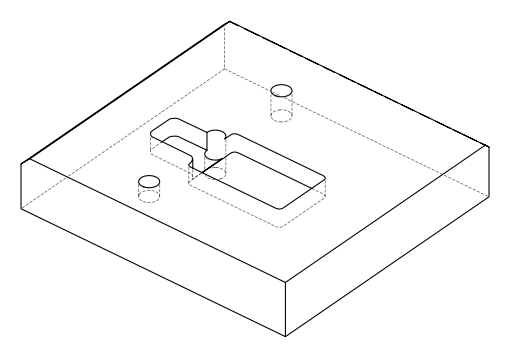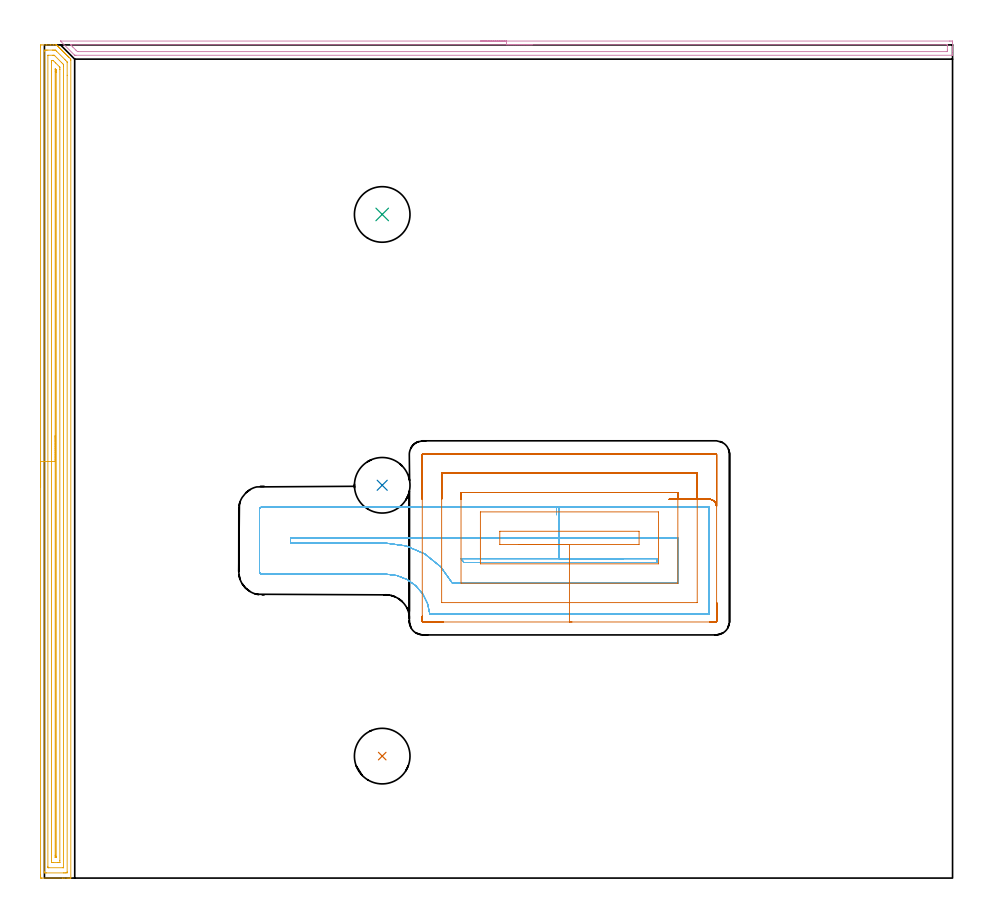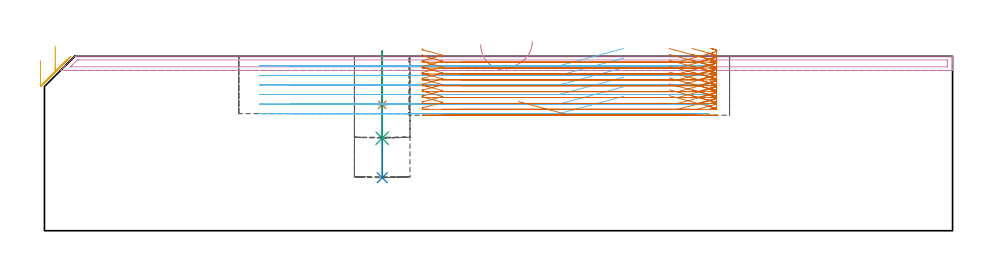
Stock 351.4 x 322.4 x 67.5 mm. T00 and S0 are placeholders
(PLAN: 7 operations, 3 tool changes, 44.2 min)
(1 INDEXABLE_INSERT_DRILL_BLIND_HOLE_FROM_SOLID | STEP1POCKET | NXT0302_014 | 0.08 min | 6726 mm3)
(2 INDEXABLE_INSERT_DRILL_BLIND_HOLE_FROM_SOLID_1 | STEP1POCKET_1 | NXT0302_014 | 0.2 min | 16954 mm3)
(3 INDEXABLE_INSERT_DRILL_BLIND_HOLE_FROM_SOLID_2 | STEP1POCKET_2 | NXT0302_014 | 0.14 min | 11404 mm3)
(4 AREA_MILL | FG_CHAMFER_SURFACE | UGT0205_001 | 5.68 min | 5281 mm3)
(5 AREA_MILL_1 | FG_CHAMFER_SURFACE_1 | UGT0205_001 | 13.02 min | 21957 mm3)
(6 MILL_OPEN_POCKET | POCKET_OPEN | UGT0201_008 | Follow Part, ap 4, ae 75% | 11.79 min | 214574 mm3)
(7 MILL_RECTANGULAR_POCKET | POCKET_RECTANGULAR_STRAIGHT | NXT0201_013 | Follow Part, ap 2.5, ae 75% | 13.3 min | 54401 mm3)
(TOOL NXT0302_014 | Index. Insert Drill 21.5mm [880-D2150L25-03] | D21.5 PA176 FL65 Z2)
(TOOL UGT0205_001 | Chamfer Mill 20 x 3 x 45 deg. | D20 FL50 Z2)
(TOOL UGT0201_008 | End Mill 16 mm | D16 FL32 Z4)
(TOOL NXT0201_013 | ENDMILL 10mm | D10 FL30 Z4)
(OP 1 INDEXABLE_INSERT_DRILL_BLIND_HOLE_FROM_SOLID)
G17 G21 G94 G90
T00 M6
G54
G17 G0 G90 X130.7 Y47.2 S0 M3
G43 Z77.5 H1
G94 G81 G98 Z48.7 F250. R69.5
G80
M5
M2
(OP 2 INDEXABLE_INSERT_DRILL_BLIND_HOLE_FROM_SOLID_1)
G17 G21 G94 G90
T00 M6
G54
G17 G0 G90 X130.7 Y152. S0 M3
G43 Z77.5 H1
G94 G81 G98 Z20.5 F250. R69.5
G80
M5
M2
(OP 3 INDEXABLE_INSERT_DRILL_BLIND_HOLE_FROM_SOLID_2)
G17 G21 G94 G90
T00 M6
G54
G17 G0 G90 X130.7 Y256.8 S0 M3
G43 Z77.5 H1
G94 G81 G98 Z35.8 F250. R69.5
G80
M5
M2
(OP 4 AREA_MILL)
G17 G21 G94 G90
T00 M6
G54
G17 G0 G90 X168.8 Y323.9 S1061 M3
G43 Z77.5 H0
Z72.
G94 G1 X168.838 Z71.128 F250.
X168.952 Z70.263
X169.141 Z69.412
X169.403 Z68.58
X169.737 Z67.774
X170.14 Z67.
X170.608 Z66.264
X171.14 Z65.572
X171.729 Z64.929
X172.372 Z64.34
X173.064 Z63.808
X173.8 Z63.34
X174.574 Z62.937
X175.38 Z62.603
X176.212 Z62.341
X177.063 Z62.152
X177.928 Z62.038
X178.8 Z62.
X350.246
X350.781 Y323.899 Z62.001
X351.311 Y323.894 Z62.003
X351.392 Y323.891 Z62.005
X351.4 Y323.368 Z62.528
Y321.594 Z64.301
Y321.048 Z64.849
Y320.706 Z65.19
Y320.161 Z65.735
Y319.819 Z66.076
Y319.135 Z66.764
Y318.81 Z67.09
Y318.434 Z67.457
X351.391 Y318.403 Z67.488
X351.228 Y318.4 Z67.5
X12.179
X11.7 Y318.407 Z67.493
X11.662 Y318.438 Z67.462
X6.372 Y323.727 Z62.171
X6.29 Y323.812 Z62.086
X6.214 Y323.891 Z62.005
X6.328 Y323.898 Z62.002
X6.372 Y323.9 Z62.
X178.8
Y322.486 Z63.414
X348.989
X349.39 Y322.481 Z63.419
X349.398 Y322.08 Z63.82
X349.4 Y320.706 Z65.194
X349.398 Y320.305 Z65.595
X349.39 Y319.819 Z66.081
X348.999 Y319.814 Z66.086
X13.078
X12.743 Y319.819 Z66.081
X12.179 Y320.372 Z65.528
X10.956 Y321.594 Z64.306
X10.392 Y322.16 Z63.74
X10.081 Y322.481 Z63.419
X10.387 Y322.486 Z63.414
X178.8
X179.672 Z63.452
X180.536 Z63.566
X181.388 Z63.755
X182.22 Z64.017
X183.026 Z64.351
X183.8 Z64.754
X184.536 Z65.223
X185.228 Z65.754
X185.871 Z66.343
X186.46 Z66.986
X186.991 Z67.678
X187.46 Z68.414
X187.863 Z69.188
X188.197 Z69.994
X188.459 Z70.826
X188.648 Z71.678
X188.762 Z72.543
X188.8 Z73.414
G0 Z77.5
M5
M2
(OP 5 AREA_MILL_1)
G17 G21 G94 G90
T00 M6
G54
G17 G0 G90 X-1.5 Y151.2 S1061 M3
G43 Z77.5 H0
Z65.8
G94 G1 Y151.238 Z64.928 F250.
Y151.352 Z64.064
Y151.541 Z63.212
Y151.803 Z62.38
Y152.137 Z61.574
Y152.54 Z60.8
Y153.008 Z60.064
Y153.54 Z59.372
Y154.129 Z58.729
Y154.772 Z58.14
Y155.464 Z57.608
Y156.2 Z57.14
Y156.974 Z56.737
Y157.78 Z56.403
Y158.612 Z56.141
Y159.464 Z55.952
Y160.328 Z55.838
Y161.2 Z55.8
Y321.437
X-1.499 Y321.798 Z55.801
X-1.494 Y322.323 Z55.803
X-1.491 Y322.392 Z55.805
X-0.972 Y322.4 Z56.324
X0.802 Z58.097
X2.266 Z59.563
X3.463 Z60.758
X4.328 Z61.628
X4.698 Z61.996
X4.708 Y322.393 Z62.006
X5.046 Y322.054 Z62.346
X5.237 Y321.865 Z62.533
X5.302 Y321.798 Z62.601
X5.466 Y321.634 Z62.765
X5.533 Y321.569 Z62.829
X5.6 Y321.501 Z62.899
X5.76 Y321.34 Z63.059
X5.828 Y321.273 Z63.125
X5.897 Y321.203 Z63.196
X6.054 Y321.046 Z63.353
X6.124 Y320.978 Z63.42
X6.195 Y320.906 Z63.494
X6.348 Y320.752 Z63.647
X6.42 Y320.682 Z63.716
X6.492 Y320.608 Z63.791
X6.642 Y320.458 Z63.941
X6.715 Y320.386 Z64.011
X6.789 Y320.311 Z64.089
X6.936 Y320.165 Z64.235
X7.011 Y320.091 Z64.307
X7.087 Y320.014 Z64.386
X7.23 Y319.871 Z64.529
X7.306 Y319.795 Z64.603
X7.384 Y319.716 Z64.683
X7.524 Y319.577 Z64.823
X7.602 Y319.5 Z64.898
X7.682 Y319.419 Z64.981
X7.818 Y319.283 Z65.117
X7.898 Y319.204 Z65.194
X7.979 Y319.121 Z65.278
X8.111 Y318.989 Z65.411
X8.193 Y318.908 Z65.49
X8.276 Y318.824 Z65.576
X8.405 Y318.695 Z65.705
X8.489 Y318.613 Z65.785
X8.574 Y318.526 Z65.873
X8.699 Y318.401 Z65.999
X8.785 Y318.317 Z66.081
X8.871 Y318.229 Z66.17
X8.993 Y318.107 Z66.292
X9.08 Y318.021 Z66.376
X9.169 Y317.932 Z66.468
X9.287 Y317.813 Z66.586
X9.376 Y317.726 Z66.672
X9.466 Y317.634 Z66.765
X9.581 Y317.519 Z66.88
X9.672 Y317.43 Z66.968
X10.138 Y316.961 Z67.438
X10.193 Y316.905 Z67.492
X10.2 Y316.444 Z67.5
Y0.153
X10.205 Y0.01 Z67.495
X10.172 Y0.008 Z67.463
X9.83 Y0. Z67.13
X9.405 Z66.704
X8.785 Z66.08
X7.588 Z64.885
X7.011 Z64.305
X-0.972 Y0.001 Z56.326
X-1.203 Y0.003 Z56.094
X-1.492 Y0.008 Z55.806
X-1.494 Y0.076 Z55.803
X-1.499 Y0.602 Z55.801
X-1.5 Y1.134 Z55.8
Y161.2
X-0.086 Z57.214
Y320.014
X-0.085 Y320.39 Z57.215
X0.42 Y320.398 Z57.72
X0.802 Y320.399 Z58.102
X1.305 Y320.4 Z58.605
X3.079 Z60.379
X3.463 Y320.399 Z60.763
X3.968 Y320.398 Z61.268
X4.158 Y320.391 Z61.458
X4.253 Y320.385 Z61.553
X4.35 Y320.293 Z61.65
X4.635 Y320.014 Z61.935
X7.898 Y316.752 Z65.198
X8.203 Y316.445 Z65.503
X8.785 Y315.853 Z66.085
X8.786 Y315.552 Z66.086
Y310.659
Y2.386
X8.785 Y2.01 Z66.085
X8.28 Y2.002 Z65.58
X7.898 Y2.001 Z65.198
X7.395 Y2. Z64.695
X0.802 Y2.001 Z58.102
X0.297 Y2.003 Z57.597
X-0.085 Y2.01 Z57.215
X-0.086 Y2.386 Z57.214
Y2.388
Y161.2
X1.329 Z58.629
Y318.32
X1.33 Y318.365 Z58.63
X1.332 Y318.386 Z58.632
X1.334 Y318.389 Z58.634
X1.35 Y318.393 Z58.65
X1.52 Y318.399 Z58.82
X3.293 Y318.4 Z60.593
X3.463 Y318.398 Z60.763
X3.633 Y318.395 Z60.933
X3.746 Y318.39 Z61.046
X3.81 Y318.379 Z61.11
X3.841 Y318.351 Z61.141
X3.97 Y318.229 Z61.27
X6.648 Y315.552 Z63.948
X7.011 Y315.189 Z64.311
X7.273 Y314.922 Z64.573
X7.337 Y314.853 Z64.637
X7.365 Y314.82 Z64.665
X7.366 Y314.781 Z64.666
X7.369 Y314.66 Z64.669
X7.371 Y314.298 Z64.671
Y4.08
X7.37 Y4.035 Z64.67
X7.368 Y4.014 Z64.668
X7.366 Y4.011 Z64.666
X7.35 Y4.007 Z64.65
X7.18 Y4.001 Z64.48
X1.689 Z58.989
X1.519 Y4.004 Z58.819
X1.406 Y4.01 Z58.706
X1.335 Y4.015 Z58.635
X1.333 Y4.051 Z58.633
X1.331 Y4.171 Z58.631
X1.329 Y4.533 Z58.629
Y161.2
X2.743 Z60.043
Y315.552
X2.747 Y316.273 Z60.047
X2.75 Y316.377 Z60.05
X2.756 Y316.391 Z60.056
X2.779 Y316.394 Z60.079
X2.831 Y316.396 Z60.131
X3.042 Y316.395 Z60.342
X3.252 Y316.39 Z60.552
X3.356 Y316.383 Z60.656
X3.463 Y316.28 Z60.763
X4.199 Y315.552 Z61.499
X4.35 Y315.401 Z61.65
X5.796 Y313.955 Z63.096
X5.888 Y313.859 Z63.188
X5.933 Y313.809 Z63.233
X5.95 Y313.786 Z63.25
X5.951 Y313.768 Z63.251
X5.957 Y313.044 Z63.257
Y312.876
Y6.848
X5.953 Y6.127 Z63.253
X5.95 Y6.023 Z63.25
X5.944 Y6.009 Z63.244
X5.921 Y6.006 Z63.221
X5.869 Y6.003 Z63.169
X5.658 Y6.001 Z62.958
X5.237 Y6. Z62.537
X3.418 Z60.718
X3.027 Y6.006 Z60.327
X2.831 Y6.01 Z60.131
X2.749 Y6.019 Z60.049
X2.743 Y6.848 Z60.043
Y161.2
X4.157 Z61.457
Y312.178
X4.159 Y312.876 Z61.459
X4.161 Y313.066 Z61.461
X4.163 Y313.117 Z61.463
X4.272 Y313.021 Z61.572
X4.35 Y312.949 Z61.65
X4.424 Y312.876 Z61.724
X4.499 Y312.792 Z61.799
X4.536 Y312.749 Z61.836
X4.539 Y312.729 Z61.839
X4.541 Y312.684 Z61.841
X4.543 Y311.984 Z61.843
Y311.789
Y8.438
X4.541 Y8.244 Z61.841
X4.539 Y8.114 Z61.839
X4.536 Y8.019 Z61.836
X4.506 Y8.01 Z61.806
X4.35 Y8.003 Z61.65
X4.26 Y8.002 Z61.56
X4.205 Y8.003 Z61.505
X4.175 Y8.006 Z61.475
X4.165 Y8.009 Z61.465
X4.163 Y8.05 Z61.463
X4.158 Y8.438 Z61.458
X4.157 Y8.632 Z61.457
Y8.826
Y161.2
Y162.072 Z61.495
Y162.936 Z61.609
Y163.788 Z61.798
Y164.62 Z62.06
Y165.426 Z62.394
Y166.2 Z62.797
Y166.936 Z63.265
Y167.628 Z63.796
Y168.271 Z64.386
Y168.86 Z65.029
Y169.392 Z65.721
Y169.86 Z66.457
Y170.263 Z67.231
Y170.597 Z68.037
Y170.859 Z68.869
Y171.048 Z69.72
Y171.162 Z70.585
Y171.2 Z71.457
G0 Z77.5
M5
M2
(OP 6 MILL_OPEN_POCKET)
G17 G21 G94 G90
T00 M6
G54
G17 G0 G90 X224.146 Y123.6 S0 M3
G43 Z77.5 H0
Z70.5
G94 G1 X199.141 Z63.8 F250.
X161.183 F500.
G2 X162.312 Y122.1 R37.
G1 X237.1
Y123.6
X199.141
Y131.6
X95.2
Y129.6
X132.2
G2 X157.866 Y114.1 R29.
G1 X245.1
Y131.6
X199.141
Y143.6
X84.2
G3 X83.2 Y142.6 R1.
G1 Y118.6
G3 X84.2 Y117.6 R1.
G1 X132.2
G2 X149.134 Y102.1 R17.
G1 X257.1
Y143.6
X199.141
X198.141
Y140.6 F250.
G0 X224.146 Y123.6 Z66.8
G1 X199.141 Z60.1
X161.183 F500.
G2 X162.312 Y122.1 R37.
G1 X237.1
Y123.6
X199.141
Y131.6
X95.2
Y129.6
X132.2
G2 X157.866 Y114.1 R29.
G1 X245.1
Y131.6
X199.141
Y143.6
X84.2
G3 X83.2 Y142.6 R1.
G1 Y118.6
G3 X84.2 Y117.6 R1.
G1 X132.2
G2 X149.134 Y102.1 R17.
G1 X257.1
Y143.6
X199.141
X198.141
Y140.6 F250.
G0 X224.146 Y123.6 Z63.1
G1 X199.141 Z56.4
X161.183 F500.
G2 X162.312 Y122.1 R37.
G1 X237.1
Y123.6
X199.141
Y131.6
X95.2
Y129.6
X132.2
G2 X157.866 Y114.1 R29.
G1 X245.1
Y131.6
X199.141
Y143.6
X84.2
G3 X83.2 Y142.6 R1.
G1 Y118.6
G3 X84.2 Y117.6 R1.
G1 X132.2
G2 X149.134 Y102.1 R17.
G1 X257.1
Y143.6
X199.141
X198.141
Y140.6 F250.
G0 X224.146 Y123.6 Z59.4
G1 X199.141 Z52.7
X161.183 F500.
G2 X162.312 Y122.1 R37.
G1 X237.1
Y123.6
X199.141
Y131.6
X95.2
Y129.6
X132.2
G2 X157.866 Y114.1 R29.
G1 X245.1
Y131.6
X199.141
Y143.6
X84.2
G3 X83.2 Y142.6 R1.
G1 Y118.6
G3 X84.2 Y117.6 R1.
G1 X132.2
G2 X149.134 Y102.1 R17.
G1 X257.1
Y143.6
X199.141
X198.141
Y140.6 F250.
G0 X224.146 Y123.6 Z55.7
G1 X199.141 Z49.
X161.183 F500.
G2 X162.312 Y122.1 R37.
G1 X237.1
Y123.6
X199.141
Y131.6
X95.2
Y129.6
X132.2
G2 X157.866 Y114.1 R29.
G1 X245.1
Y131.6
X199.141
Y143.6
X84.2
G3 X83.2 Y142.6 R1.
G1 Y118.6
G3 X84.2 Y117.6 R1.
G1 X132.2
G2 X149.134 Y102.1 R17.
G1 X257.1
Y143.6
X199.141
X198.141
Y140.6 F250.
G0 X224.146 Y123.6 Z52.
G1 X199.141 Z45.3
X161.183 F500.
G2 X162.312 Y122.1 R37.
G1 X237.1
Y123.6
X199.141
Y131.6
X95.2
Y129.6
X132.2
G2 X157.866 Y114.1 R29.
G1 X245.1
Y131.6
X199.141
Y143.6
X84.2
G3 X83.2 Y142.6 R1.
G1 Y118.6
G3 X84.2 Y117.6 R1.
G1 X132.2
G2 X149.134 Y102.1 R17.
G1 X257.1
Y143.6
X199.141
X198.141
Y140.6 F250.
G0 Z77.5
M5
M2
(OP 7 MILL_RECTANGULAR_POCKET)
G17 G21 G94 G90
T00 M6
G54
G17 G0 G90 X257.801 Y99.1 S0 M3
G43 Z77.5 H0
Z70.5
G94 G1 X259.8 Z69.964 F250.
X259.878 Z69.943
X260.019 Y99.181 Z69.9
X260.1 Y99.322 Z69.856
Y99.4 Z69.835
Y106.615 Z67.902
Y99.4 Z65.969
Y99.322 Z65.948
X260.019 Y99.181 Z65.904
X259.878 Y99.1 Z65.861
X259.8 Z65.84
X257.486 Z65.22
X259.8
G3 X260.1 Y99.4 R0.3
G1 Y101.702
G0 X257.801 Y99.1 Z68.22
G1 X259.8 Z67.684
X259.878 Z67.663
X260.019 Y99.181 Z67.62
X260.1 Y99.322 Z67.576
Y99.4 Z67.555
Y106.615 Z65.622
Y99.4 Z63.689
Y99.322 Z63.668
X260.019 Y99.181 Z63.624
X259.878 Y99.1 Z63.581
X259.8 Z63.56
X257.486 Z62.94
X259.8
G3 X260.1 Y99.4 R0.3
G1 Y101.702
G0 X257.801 Y99.1 Z65.94
G1 X259.8 Z65.404
X259.878 Z65.383
X260.019 Y99.181 Z65.34
X260.1 Y99.322 Z65.296
Y99.4 Z65.275
Y106.615 Z63.342
Y99.4 Z61.409
Y99.322 Z61.388
X260.019 Y99.181 Z61.344
X259.878 Y99.1 Z61.301
X259.8 Z61.28
X257.486 Z60.66
X259.8
G3 X260.1 Y99.4 R0.3
G1 Y101.702
G0 X257.801 Y99.1 Z63.66
G1 X259.8 Z63.124
X259.878 Z63.103
X260.019 Y99.181 Z63.06
X260.1 Y99.322 Z63.016
Y99.4 Z62.995
Y106.615 Z61.062
Y99.4 Z59.129
Y99.322 Z59.108
X260.019 Y99.181 Z59.064
X259.878 Y99.1 Z59.021
X259.8 Z59.
X257.486 Z58.38
X259.8
G3 X260.1 Y99.4 R0.3
G1 Y101.702
G0 X257.801 Y99.1 Z61.38
G1 X259.8 Z60.844
X259.878 Z60.823
X260.019 Y99.181 Z60.78
X260.1 Y99.322 Z60.736
Y99.4 Z60.715
Y106.615 Z58.782
Y99.4 Z56.849
Y99.322 Z56.828
X260.019 Y99.181 Z56.785
X259.878 Y99.1 Z56.741
X259.8 Z56.72
X257.486 Z56.1
X259.8
G3 X260.1 Y99.4 R0.3
G1 Y101.705
G0 X257.801 Y99.1 Z59.1
G1 X259.8 Z58.564
X259.878 Z58.543
X260.019 Y99.181 Z58.5
X260.1 Y99.322 Z58.456
Y99.4 Z58.435
Y106.615 Z56.502
Y99.4 Z54.569
Y99.322 Z54.548
X260.019 Y99.181 Z54.505
X259.878 Y99.1 Z54.461
X259.8 Z54.44
X257.486 Z53.82
X259.8
G3 X260.1 Y99.4 R0.3
G1 Y101.705
G0 X257.801 Y99.1 Z56.82
G1 X259.8 Z56.284
X259.878 Z56.263
X260.019 Y99.181 Z56.22
X260.1 Y99.322 Z56.176
Y99.4 Z56.155
Y106.615 Z54.222
Y99.4 Z52.289
Y99.322 Z52.268
X260.019 Y99.181 Z52.224
X259.878 Y99.1 Z52.181
X259.8 Z52.16
X257.486 Z51.54
X259.8
G3 X260.1 Y99.4 R0.3
G1 Y101.702
G0 X257.801 Y99.1 Z54.54
G1 X259.8 Z54.004
X259.878 Z53.983
X260.019 Y99.181 Z53.94
X260.1 Y99.322 Z53.896
Y99.4 Z53.875
Y106.615 Z51.942
Y99.4 Z50.009
Y99.322 Z49.988
X260.019 Y99.181 Z49.944
X259.878 Y99.1 Z49.901
X259.8 Z49.88
X257.486 Z49.26
X259.8
G3 X260.1 Y99.4 R0.3
G1 Y101.702
G0 X257.801 Y99.1 Z52.26
G1 X259.8 Z51.724
X259.878 Z51.703
X260.019 Y99.181 Z51.66
X260.1 Y99.322 Z51.616
Y99.4 Z51.595
Y106.615 Z49.662
Y99.4 Z47.729
Y99.322 Z47.708
X260.019 Y99.181 Z47.665
X259.878 Y99.1 Z47.621
X259.8 Z47.6
X257.486 Z46.98
X259.8
G3 X260.1 Y99.4 R0.3
G1 Y101.702
G0 Z77.5
X258.075 Y146.434
Z70.5
G1 X258.185 Y146.402 Z70.469
X258.612 Y146.195 Z70.342
X258.813 Y146.055 Z70.276
X259.015 Y145.914 Z70.211
X259.478 Y145.435 Z70.032
X259.825 Y144.865 Z69.853
X260.038 Y144.232 Z69.674
X260.07 Y143.989 Z69.609
X260.1 Y143.993 Z69.601
X260.07 Y143.989 Z69.593
X260.038 Y144.232 Z69.527
X259.825 Y144.865 Z69.348
X259.478 Y145.435 Z69.169
X259.015 Y145.914 Z68.991
X258.813 Y146.055 Z68.925
X258.612 Y146.195 Z68.859
X258.185 Y146.402 Z68.732
X257.95 Y146.472 Z68.666
X257.689 Y146.537 Z68.594
X257.426 Y146.577 Z68.523
X257.101 Y146.599 Z68.436
X256.562 Y146.6 Z68.291
X245.1 Z65.22
Y149.2 F500.
X161.2
Y146.6
G0 X250.593 Z70.5
G1 X257.101 Y146.599 Z68.756 F250.
X257.426 Y146.577 Z68.669
X257.689 Y146.537 Z68.598
X257.95 Y146.472 Z68.525
X258.185 Y146.402 Z68.46
X258.612 Y146.195 Z68.332
X258.813 Y146.055 Z68.267
X259.015 Y145.914 Z68.201
X259.478 Y145.435 Z68.022
X259.825 Y144.865 Z67.844
X260.038 Y144.232 Z67.665
X260.07 Y143.989 Z67.599
X260.1 Y143.993 Z67.591
X260.07 Y143.989 Z67.583
X260.038 Y144.232 Z67.517
X259.825 Y144.865 Z67.338
X259.478 Y145.435 Z67.16
X259.015 Y145.914 Z66.981
X258.813 Y146.055 Z66.915
X258.612 Y146.195 Z66.849
X258.185 Y146.402 Z66.722
X257.95 Y146.472 Z66.657
X257.689 Y146.537 Z66.584
X257.426 Y146.577 Z66.513
X257.101 Y146.599 Z66.426
X256.562 Y146.6 Z66.281
X252.6 Z65.22
Y156.7 F500.
X153.7
Y146.6
G0 X241.744 Z70.5
G1 X256.562 Z66.529 F250.
X257.101 Y146.599 Z66.385
X257.426 Y146.577 Z66.298
X257.689 Y146.537 Z66.226
X257.95 Y146.472 Z66.154
X258.185 Y146.402 Z66.089
X258.612 Y146.195 Z65.961
X258.813 Y146.055 Z65.896
X259.015 Y145.914 Z65.83
X259.478 Y145.435 Z65.651
X259.825 Y144.865 Z65.472
X260.038 Y144.232 Z65.294
X260.07 Y143.989 Z65.228
X260.1 Y143.993 Z65.22
Y163.9 F500.
G3 X259.8 Y164.2 R0.3
G1 X146.5
G3 X146.2 Y163.9 R0.3
G1 Y146.6
G0 X258.083 Y146.431 Z68.22
G1 X258.184 Y146.401 Z68.192 F250.
X258.713 Y146.131 Z68.032
X259.18 Y145.763 Z67.873
X259.565 Y145.31 Z67.714
X259.855 Y144.792 Z67.555
X260.038 Y144.226 Z67.396
X260.07 Y143.983 Z67.33
X260.1 Y143.987 Z67.322
X260.07 Y143.983 Z67.314
X260.038 Y144.226 Z67.248
X259.855 Y144.792 Z67.089
X259.565 Y145.31 Z66.929
X259.18 Y145.763 Z66.77
X258.713 Y146.131 Z66.611
X258.184 Y146.401 Z66.452
X257.949 Y146.472 Z66.386
X257.689 Y146.537 Z66.314
X257.426 Y146.577 Z66.243
X257.101 Y146.599 Z66.156
X256.562 Y146.6 Z66.011
X245.1 Z62.94
Y149.2 F500.
X161.2
Y146.6
G0 X250.601 Z68.22
G1 X257.101 Y146.599 Z66.478 F250.
X257.426 Y146.577 Z66.391
X257.689 Y146.537 Z66.32
X257.949 Y146.472 Z66.248
X258.184 Y146.401 Z66.182
X258.713 Y146.131 Z66.023
X259.18 Y145.763 Z65.864
X259.565 Y145.31 Z65.704
X259.855 Y144.792 Z65.545
X260.038 Y144.226 Z65.386
X260.07 Y143.983 Z65.32
X260.1 Y143.987 Z65.312
X260.07 Y143.983 Z65.304
X260.038 Y144.226 Z65.238
X259.855 Y144.792 Z65.079
X259.565 Y145.31 Z64.92
X259.18 Y145.763 Z64.761
X258.713 Y146.131 Z64.601
X258.184 Y146.401 Z64.442
X257.949 Y146.472 Z64.376
X257.689 Y146.537 Z64.304
X257.426 Y146.577 Z64.233
X257.101 Y146.599 Z64.146
X256.562 Y146.6 Z64.001
X252.6 Z62.94
Y156.7 F500.
X153.7
Y146.6
G0 X241.748 Z68.22
G1 X256.562 Z64.251 F250.
X257.101 Y146.599 Z64.106
X257.426 Y146.577 Z64.019
X257.689 Y146.537 Z63.948
X257.949 Y146.472 Z63.876
X258.184 Y146.401 Z63.81
X258.713 Y146.131 Z63.651
X259.18 Y145.763 Z63.491
X259.565 Y145.31 Z63.332
X259.855 Y144.792 Z63.173
X260.038 Y144.226 Z63.014
X260.07 Y143.983 Z62.948
X260.1 Y143.987 Z62.94
Y163.9 F500.
G3 X259.8 Y164.2 R0.3
G1 X146.5
G3 X146.2 Y163.9 R0.3
G1 Y146.6
G0 X258.078 Y146.428 Z65.94
G1 X258.179 Y146.392 Z65.911 F250.
X258.408 Y146.303 Z65.845
X258.983 Y145.936 Z65.663
X259.461 Y145.451 Z65.48
X259.819 Y144.871 Z65.298
X260.038 Y144.226 Z65.115
X260.07 Y143.983 Z65.049
X260.1 Y143.987 Z65.041
X260.07 Y143.983 Z65.033
X260.038 Y144.226 Z64.967
X259.819 Y144.871 Z64.785
X259.461 Y145.451 Z64.602
X258.983 Y145.936 Z64.42
X258.408 Y146.303 Z64.237
X258.179 Y146.392 Z64.171
X257.924 Y146.482 Z64.099
X257.565 Y146.561 Z64.
X257.295 Y146.586 Z63.928
X257.101 Y146.599 Z63.876
X256.835 Z63.804
X245.1 Z60.66
Y149.2 F500.
X161.2
Y146.6
G0 X250.598 Y146.599 Z65.94
G1 X257.101 Z64.197 F250.
X257.295 Y146.586 Z64.145
X257.565 Y146.561 Z64.073
X257.924 Y146.482 Z63.974
X258.179 Y146.392 Z63.902
X258.408 Y146.303 Z63.836
X258.983 Y145.936 Z63.653
X259.461 Y145.451 Z63.471
X259.819 Y144.871 Z63.288
X260.038 Y144.226 Z63.106
X260.07 Y143.983 Z63.04
X260.1 Y143.987 Z63.032
X260.07 Y143.983 Z63.024
X260.038 Y144.226 Z62.958
X259.819 Y144.871 Z62.775
X259.461 Y145.451 Z62.593
X258.983 Y145.936 Z62.41
X258.408 Y146.303 Z62.228
X258.179 Y146.392 Z62.162
X257.924 Y146.482 Z62.089
X257.565 Y146.561 Z61.991
X257.295 Y146.586 Z61.918
X257.101 Y146.599 Z61.866
X256.835 Z61.795
X252.6 Z60.66
Y156.7 F500.
X153.7
Y146.6
G0 X241.746 Y146.599 Z65.94
G1 X256.835 Z61.897 F250.
X257.101 Z61.826
X257.295 Y146.586 Z61.773
X257.565 Y146.561 Z61.701
X257.924 Y146.482 Z61.603
X258.179 Y146.392 Z61.53
X258.408 Y146.303 Z61.464
X258.983 Y145.936 Z61.281
X259.461 Y145.451 Z61.099
X259.819 Y144.871 Z60.916
X260.038 Y144.226 Z60.734
X260.07 Y143.983 Z60.668
X260.1 Y143.987 Z60.66
Y163.9 F500.
G3 X259.8 Y164.2 R0.3
G1 X146.5
G3 X146.2 Y163.9 R0.3
G1 Y146.6
G0 X258.079 Y146.428 Z63.66
G1 X258.204 Y146.383 Z63.624 F250.
X258.432 Y146.292 Z63.559
X258.642 Y146.166 Z63.493
X258.852 Y146.039 Z63.427
X259.269 Y145.676 Z63.279
X259.612 Y145.244 Z63.131
X259.872 Y144.756 Z62.983
X260.038 Y144.23 Z62.835
X260.07 Y143.986 Z62.769
X260.1 Y143.99 Z62.761
X260.07 Y143.986 Z62.753
X260.038 Y144.23 Z62.688
X259.872 Y144.756 Z62.54
X259.612 Y145.244 Z62.392
X259.269 Y145.676 Z62.244
X258.852 Y146.039 Z62.096
X258.642 Y146.166 Z62.03
X258.432 Y146.292 Z61.964
X258.204 Y146.383 Z61.898
X257.949 Y146.475 Z61.826
X257.565 Y146.561 Z61.72
X257.295 Y146.586 Z61.648
X257.101 Y146.599 Z61.596
X256.835 Z61.524
X245.1 Z58.38
Y149.2 F500.
X161.2
Y146.6
G0 X250.599 Y146.599 Z63.66
G1 X257.101 Z61.918 F250.
X257.295 Y146.586 Z61.865
X257.565 Y146.561 Z61.793
X257.949 Y146.475 Z61.687
X258.204 Y146.383 Z61.615
X258.432 Y146.292 Z61.549
X258.642 Y146.166 Z61.483
X258.852 Y146.039 Z61.417
X259.269 Y145.676 Z61.27
X259.612 Y145.244 Z61.122
X259.872 Y144.756 Z60.974
X260.038 Y144.23 Z60.826
X260.07 Y143.986 Z60.76
X260.1 Y143.99 Z60.752
X260.07 Y143.986 Z60.744
X260.038 Y144.23 Z60.678
X259.872 Y144.756 Z60.53
X259.612 Y145.244 Z60.382
X259.269 Y145.676 Z60.234
X258.852 Y146.039 Z60.086
X258.642 Y146.166 Z60.02
X258.432 Y146.292 Z59.955
X258.204 Y146.383 Z59.889
X257.949 Y146.475 Z59.816
X257.565 Y146.561 Z59.711
X257.295 Y146.586 Z59.638
X257.101 Y146.599 Z59.586
X256.835 Z59.515
X252.6 Z58.38
Y156.7 F500.
X153.7
Y146.6
G0 X241.747 Y146.599 Z63.66
G1 X256.835 Z59.617 F250.
X257.101 Z59.546
X257.295 Y146.586 Z59.494
X257.565 Y146.561 Z59.421
X257.949 Y146.475 Z59.316
X258.204 Y146.383 Z59.243
X258.432 Y146.292 Z59.177
X258.642 Y146.166 Z59.111
X258.852 Y146.039 Z59.046
X259.269 Y145.676 Z58.898
X259.612 Y145.244 Z58.75
X259.872 Y144.756 Z58.602
X260.038 Y144.23 Z58.454
X260.07 Y143.986 Z58.388
X260.1 Y143.99 Z58.38
Y163.9 F500.
G3 X259.8 Y164.2 R0.3
G1 X146.5
G3 X146.2 Y163.9 R0.3
G1 Y146.6
G0 X258.076 Y146.434 Z61.38
G1 X258.186 Y146.401 Z61.349 F250.
X258.715 Y146.133 Z61.19
X259.181 Y145.765 Z61.031
X259.566 Y145.314 Z60.872
X259.856 Y144.796 Z60.714
X260.038 Y144.232 Z60.555
X260.07 Y143.989 Z60.489
X260.1 Y143.993 Z60.481
X260.07 Y143.989 Z60.473
X260.038 Y144.232 Z60.407
X259.856 Y144.796 Z60.248
X259.566 Y145.314 Z60.089
X259.181 Y145.765 Z59.93
X258.715 Y146.133 Z59.771
X258.186 Y146.401 Z59.612
X257.951 Y146.471 Z59.547
X257.689 Y146.537 Z59.474
X257.427 Y146.577 Z59.403
X257.112 Y146.598 Z59.319
X256.651 Y146.6 Z59.195
X245.1 Z56.1
Y149.2 F500.
X161.2
Y146.6
G0 X250.594 Z61.38
G1 X257.112 Y146.598 Z59.633 F250.
X257.427 Y146.577 Z59.549
X257.689 Y146.537 Z59.478
X257.951 Y146.471 Z59.405
X258.186 Y146.401 Z59.34
X258.715 Y146.133 Z59.181
X259.181 Y145.765 Z59.022
X259.566 Y145.314 Z58.863
X259.856 Y144.796 Z58.704
X260.038 Y144.232 Z58.545
X260.07 Y143.989 Z58.479
X260.1 Y143.993 Z58.471
X260.07 Y143.989 Z58.463
X260.038 Y144.232 Z58.397
X259.856 Y144.796 Z58.238
X259.566 Y145.314 Z58.079
X259.181 Y145.765 Z57.921
X258.715 Y146.133 Z57.762
X258.186 Y146.401 Z57.603
X257.951 Y146.471 Z57.537
X257.689 Y146.537 Z57.464
X257.427 Y146.577 Z57.393
X257.112 Y146.598 Z57.309
X256.651 Y146.6 Z57.185
X252.6 Z56.1
Y156.7 F500.
X153.7
Y146.6
G0 X241.744 Z61.38
G1 X256.651 Z57.386 F250.
X257.112 Y146.598 Z57.262
X257.427 Y146.577 Z57.178
X257.689 Y146.537 Z57.107
X257.951 Y146.471 Z57.034
X258.186 Y146.401 Z56.968
X258.715 Y146.133 Z56.81
X259.181 Y145.765 Z56.651
X259.566 Y145.314 Z56.492
X259.856 Y144.796 Z56.333
X260.038 Y144.232 Z56.174
X260.07 Y143.989 Z56.108
X260.1 Y143.993 Z56.1
Y163.9 F500.
G3 X259.8 Y164.2 R0.3
G1 X146.5
G3 X146.2 Y163.9 R0.3
G1 Y146.6
G0 X258.077 Y146.434 Z59.1
G1 X258.187 Y146.401 Z59.069 F250.
X258.716 Y146.132 Z58.91
X259.182 Y145.765 Z58.751
X259.566 Y145.314 Z58.592
X259.856 Y144.796 Z58.433
X260.038 Y144.232 Z58.275
X260.07 Y143.989 Z58.209
X260.1 Y143.993 Z58.201
X260.07 Y143.989 Z58.193
X260.038 Y144.232 Z58.127
X259.856 Y144.796 Z57.968
X259.566 Y145.314 Z57.809
X259.182 Y145.765 Z57.65
X258.716 Y146.132 Z57.492
X258.187 Y146.401 Z57.333
X257.951 Y146.471 Z57.267
X257.689 Y146.537 Z57.194
X257.427 Y146.577 Z57.123
X257.112 Y146.598 Z57.039
X256.671 Y146.6 Z56.92
X245.1 Z53.82
Y149.2 F500.
X161.2
Y146.6
G0 X250.594 Z59.1
G1 X257.112 Y146.598 Z57.353 F250.
X257.427 Y146.577 Z57.269
X257.689 Y146.537 Z57.198
X257.952 Y146.471 Z57.125
X258.187 Y146.401 Z57.059
X258.716 Y146.132 Z56.9
X259.182 Y145.765 Z56.742
X259.566 Y145.314 Z56.583
X259.856 Y144.796 Z56.424
X260.038 Y144.232 Z56.265
X260.07 Y143.989 Z56.199
X260.1 Y143.993 Z56.191
X260.07 Y143.989 Z56.183
X260.038 Y144.232 Z56.117
X259.856 Y144.796 Z55.959
X259.566 Y145.314 Z55.8
X259.182 Y145.765 Z55.641
X258.716 Y146.132 Z55.482
X258.187 Y146.401 Z55.323
X257.951 Y146.471 Z55.257
X257.689 Y146.537 Z55.185
X257.427 Y146.577 Z55.113
X257.112 Y146.598 Z55.029
X256.671 Y146.6 Z54.911
X252.6 Z53.82
Y156.7 F500.
X153.7
Y146.6
G0 X241.744 Z59.1
G1 X256.671 Z55.1 F250.
X257.112 Y146.598 Z54.982
X257.427 Y146.577 Z54.898
X257.689 Y146.537 Z54.827
X257.952 Y146.471 Z54.754
X258.187 Y146.401 Z54.688
X258.716 Y146.132 Z54.529
X259.182 Y145.765 Z54.37
X259.566 Y145.314 Z54.211
X259.856 Y144.796 Z54.053
X260.038 Y144.232 Z53.894
X260.07 Y143.989 Z53.828
X260.1 Y143.993 Z53.82
Y163.9 F500.
G3 X259.8 Y164.2 R0.3
G1 X146.5
G3 X146.2 Y163.9 R0.3
G1 Y146.6
G0 X258.074 Y146.42 Z56.82
G1 X258.228 Y146.378 Z56.777 F250.
X258.649 Y146.162 Z56.65
X258.859 Y146.034 Z56.585
X259.273 Y145.672 Z56.437
X259.615 Y145.241 Z56.29
X259.872 Y144.754 Z56.142
X260.038 Y144.23 Z55.995
X260.07 Y143.986 Z55.929
X260.1 Y143.99 Z55.921
X260.07 Y143.986 Z55.913
X260.038 Y144.23 Z55.847
X259.872 Y144.754 Z55.7
X259.615 Y145.241 Z55.552
X259.273 Y145.672 Z55.405
X258.859 Y146.034 Z55.257
X258.466 Y146.264 Z55.135
X258.228 Y146.378 Z55.065
X257.565 Y146.561 Z54.88
X257.302 Y146.585 Z54.81
X257.101 Y146.599 Z54.756
X256.866 Z54.693
X245.1 Z51.54
Y149.2 F500.
X161.2
Y146.6
G0 X250.595 Y146.599 Z56.82
G1 X257.101 Z55.077 F250.
X257.302 Y146.585 Z55.023
X257.565 Y146.561 Z54.952
X258.228 Y146.378 Z54.768
X258.649 Y146.162 Z54.641
X258.859 Y146.034 Z54.575
X259.273 Y145.672 Z54.428
X259.615 Y145.241 Z54.28
X259.872 Y144.754 Z54.133
X260.038 Y144.23 Z53.985
X260.07 Y143.986 Z53.919
X260.1 Y143.99 Z53.911
X260.07 Y143.986 Z53.903
X260.038 Y144.23 Z53.837
X259.872 Y144.754 Z53.69
X259.615 Y145.241 Z53.543
X259.273 Y145.672 Z53.395
X258.859 Y146.034 Z53.248
X258.466 Y146.264 Z53.126
X258.228 Y146.378 Z53.055
X257.565 Y146.561 Z52.871
X257.302 Y146.585 Z52.8
X257.101 Y146.599 Z52.746
X256.866 Z52.683
X252.6 Z51.54
Y156.7 F500.
X153.7
Y146.6
G0 X241.745 Y146.599 Z56.82
G1 X256.866 Z52.768 F250.
X257.101 Z52.705
X257.302 Y146.585 Z52.651
X257.565 Y146.561 Z52.581
X258.228 Y146.378 Z52.396
X258.649 Y146.162 Z52.269
X258.859 Y146.034 Z52.204
X259.273 Y145.672 Z52.056
X259.615 Y145.241 Z51.909
X259.872 Y144.754 Z51.761
X260.038 Y144.23 Z51.614
X260.07 Y143.986 Z51.548
X260.1 Y143.99 Z51.54
Y163.9 F500.
G3 X259.8 Y164.2 R0.3
G1 X146.5
G3 X146.2 Y163.9 R0.3
G1 Y146.6
G0 X258.074 Y146.42 Z54.54
G1 X258.229 Y146.377 Z54.497 F250.
X258.595 Y146.194 Z54.387
X258.808 Y146.07 Z54.321
X259.24 Y145.706 Z54.17
X259.597 Y145.267 Z54.018
X259.866 Y144.769 Z53.866
X260.038 Y144.23 Z53.715
X260.07 Y143.986 Z53.649
X260.1 Y143.99 Z53.641
X260.07 Y143.986 Z53.633
X260.038 Y144.23 Z53.567
X259.866 Y144.769 Z53.415
X259.597 Y145.267 Z53.264
X259.24 Y145.706 Z53.112
X258.808 Y146.07 Z52.961
X258.467 Y146.263 Z52.856
X258.229 Y146.377 Z52.785
X257.565 Y146.561 Z52.6
X257.302 Y146.585 Z52.53
X257.101 Y146.599 Z52.476
X256.864 Z52.412
X245.1 Z49.26
Y149.2 F500.
X161.2
Y146.6
G0 X250.595 Y146.599 Z54.54
G1 X257.101 Z52.797 F250.
X257.302 Y146.585 Z52.743
X257.565 Y146.561 Z52.672
X258.229 Y146.377 Z52.487
X258.595 Y146.194 Z52.377
X258.808 Y146.07 Z52.312
X259.24 Y145.706 Z52.16
X259.597 Y145.267 Z52.008
X259.866 Y144.769 Z51.857
X260.038 Y144.23 Z51.705
X260.07 Y143.986 Z51.639
X260.1 Y143.99 Z51.631
X260.07 Y143.986 Z51.623
X260.038 Y144.23 Z51.557
X259.866 Y144.769 Z51.406
X259.597 Y145.267 Z51.254
X259.24 Y145.706 Z51.103
X258.808 Y146.07 Z50.951
X258.467 Y146.263 Z50.846
X258.229 Y146.377 Z50.775
X257.565 Y146.561 Z50.591
X257.302 Y146.585 Z50.52
X257.101 Y146.599 Z50.466
X256.864 Z50.403
X252.6 Z49.26
Y156.7 F500.
X153.7
Y146.6
G0 X241.745 Y146.599 Z54.54
G1 X256.864 Z50.489 F250.
X257.101 Z50.425
X257.302 Y146.585 Z50.371
X257.565 Y146.561 Z50.301
X258.229 Y146.377 Z50.116
X258.595 Y146.194 Z50.006
X258.808 Y146.07 Z49.94
X259.24 Y145.706 Z49.789
X259.597 Y145.267 Z49.637
X259.866 Y144.769 Z49.485
X260.038 Y144.23 Z49.334
X260.07 Y143.986 Z49.268
X260.1 Y143.99 Z49.26
Y163.9 F500.
G3 X259.8 Y164.2 R0.3
G1 X146.5
G3 X146.2 Y163.9 R0.3
G1 Y146.6
G0 X258.076 Y146.434 Z52.26
G1 X258.184 Y146.402 Z52.23 F250.
X258.75 Y146.11 Z52.059
X259.241 Y145.706 Z51.889
X259.637 Y145.208 Z51.718
X259.752 Y144.99 Z51.652
X259.866 Y144.773 Z51.587
X260.038 Y144.232 Z51.434
X260.07 Y143.989 Z51.369
X260.1 Y143.993 Z51.361
X260.07 Y143.989 Z51.353
X260.038 Y144.232 Z51.287
X259.866 Y144.773 Z51.135
X259.752 Y144.99 Z51.069
X259.637 Y145.208 Z51.003
X259.241 Y145.706 Z50.833
X258.75 Y146.11 Z50.662
X258.184 Y146.402 Z50.492
X257.949 Y146.472 Z50.426
X257.689 Y146.537 Z50.354
X257.426 Y146.577 Z50.283
X257.101 Y146.599 Z50.196
X256.562 Y146.6 Z50.051
X245.1 Z46.98
Y149.2 F500.
X161.2
Y146.6
G0 X250.593 Z52.26
G1 X257.101 Y146.599 Z50.516 F250.
X257.426 Y146.577 Z50.429
X257.689 Y146.537 Z50.358
X257.949 Y146.472 Z50.286
X258.184 Y146.402 Z50.22
X258.75 Y146.11 Z50.05
X259.241 Y145.706 Z49.879
X259.637 Y145.208 Z49.708
X259.752 Y144.99 Z49.643
X259.866 Y144.773 Z49.577
X260.038 Y144.232 Z49.425
X260.07 Y143.989 Z49.359
X260.1 Y143.993 Z49.351
X260.07 Y143.989 Z49.343
X260.038 Y144.232 Z49.277
X259.866 Y144.773 Z49.125
X259.752 Y144.99 Z49.059
X259.637 Y145.208 Z48.994
X259.241 Y145.706 Z48.823
X258.75 Y146.11 Z48.653
X258.184 Y146.402 Z48.482
X257.949 Y146.472 Z48.416
X257.689 Y146.537 Z48.345
X257.426 Y146.577 Z48.273
X257.101 Y146.599 Z48.186
X256.562 Y146.6 Z48.042
X252.6 Z46.98
Y156.7 F500.
X153.7
Y146.6
G0 X241.744 Z52.26
G1 X256.562 Z48.29 F250.
X257.101 Y146.599 Z48.145
X257.426 Y146.577 Z48.058
X257.689 Y146.537 Z47.987
X257.949 Y146.472 Z47.915
X258.184 Y146.402 Z47.849
X258.75 Y146.11 Z47.678
X259.241 Y145.706 Z47.508
X259.637 Y145.208 Z47.337
X259.752 Y144.99 Z47.272
X259.866 Y144.773 Z47.206
X260.038 Y144.232 Z47.054
X260.07 Y143.989 Z46.988
X260.1 Y143.993 Z46.98
Y163.9 F500.
G3 X259.8 Y164.2 R0.3
G1 X146.5
G3 X146.2 Y163.9 R0.3
G1 Y146.6
G0 Z77.5
Y100.978
Z70.5
G1 Y99.4 Z70.077 F250.
Y99.322 Z70.056
X146.281 Y99.181 Z70.013
X146.422 Y99.1 Z69.969
X146.5 Z69.948
X154.136 Z67.902
X146.5 Z65.856
X146.422 Z65.835
X146.281 Y99.181 Z65.792
X146.2 Y99.322 Z65.748
Y99.4 Z65.727
Y101.293 Z65.22
Y99.4
G3 X146.5 Y99.1 R0.3
G1 X148.683
G0 X146.2 Y100.978 Z68.22
G1 Y99.4 Z67.797
Y99.322 Z67.776
X146.281 Y99.181 Z67.733
X146.422 Y99.1 Z67.689
X146.5 Z67.668
X154.136 Z65.622
X146.5 Z63.576
X146.422 Z63.555
X146.281 Y99.181 Z63.512
X146.2 Y99.322 Z63.468
Y99.4 Z63.447
Y101.293 Z62.94
Y99.4
G3 X146.5 Y99.1 R0.3
G1 X148.683
G0 X146.2 Y100.978 Z65.94
G1 Y99.4 Z65.517
Y99.322 Z65.496
X146.281 Y99.181 Z65.453
X146.422 Y99.1 Z65.409
X146.5 Z65.388
X154.136 Z63.342
X146.5 Z61.296
X146.422 Z61.275
X146.281 Y99.181 Z61.232
X146.2 Y99.322 Z61.188
Y99.4 Z61.167
Y101.293 Z60.66
Y99.4
G3 X146.5 Y99.1 R0.3
G1 X148.683
G0 X146.2 Y100.978 Z63.66
G1 Y99.4 Z63.237
Y99.322 Z63.216
X146.281 Y99.181 Z63.173
X146.422 Y99.1 Z63.129
X146.5 Z63.108
X154.136 Z61.062
X146.5 Z59.016
X146.422 Z58.995
X146.281 Y99.181 Z58.952
X146.2 Y99.322 Z58.908
Y99.4 Z58.887
Y101.293 Z58.38
Y99.4
G3 X146.5 Y99.1 R0.3
G1 X148.683
G0 X146.2 Y100.978 Z61.38
G1 Y99.4 Z60.957
Y99.322 Z60.936
X146.281 Y99.181 Z60.893
X146.422 Y99.1 Z60.849
X146.5 Z60.828
X154.136 Z58.782
X146.5 Z56.736
X146.422 Z56.715
X146.281 Y99.181 Z56.672
X146.2 Y99.322 Z56.628
Y99.4 Z56.607
Y101.293 Z56.1
Y99.4
G3 X146.5 Y99.1 R0.3
G1 X148.683
G0 X146.2 Y100.978 Z59.1
G1 Y99.4 Z58.677
Y99.322 Z58.656
X146.281 Y99.181 Z58.613
X146.422 Y99.1 Z58.569
X146.5 Z58.548
X154.136 Z56.502
X146.5 Z54.456
X146.422 Z54.435
X146.281 Y99.181 Z54.392
X146.2 Y99.322 Z54.348
Y99.4 Z54.327
Y101.293 Z53.82
Y99.4
G3 X146.5 Y99.1 R0.3
G1 X148.683
G0 X146.2 Y100.978 Z56.82
G1 Y99.4 Z56.397
Y99.322 Z56.376
X146.281 Y99.181 Z56.333
X146.422 Y99.1 Z56.289
X146.5 Z56.268
X154.136 Z54.222
X146.5 Z52.176
X146.422 Z52.155
X146.281 Y99.181 Z52.112
X146.2 Y99.322 Z52.068
Y99.4 Z52.047
Y101.293 Z51.54
Y99.4
G3 X146.5 Y99.1 R0.3
G1 X148.683
G0 X146.2 Y100.978 Z54.54
G1 Y99.4 Z54.117
Y99.322 Z54.096
X146.281 Y99.181 Z54.053
X146.422 Y99.1 Z54.009
X146.5 Z53.988
X154.136 Z51.942
X146.5 Z49.896
X146.422 Z49.875
X146.281 Y99.181 Z49.832
X146.2 Y99.322 Z49.788
Y99.4 Z49.767
Y101.293 Z49.26
Y99.4
G3 X146.5 Y99.1 R0.3
G1 X148.683
G0 X146.2 Y100.978 Z52.26
G1 Y99.4 Z51.837
Y99.322 Z51.816
X146.281 Y99.181 Z51.773
X146.422 Y99.1 Z51.729
X146.5 Z51.708
X154.136 Z49.662
X146.5 Z47.616
X146.422 Z47.595
X146.281 Y99.181 Z47.552
X146.2 Y99.322 Z47.508
Y99.4 Z47.487
Y101.293 Z46.98
Y99.4
G3 X146.5 Y99.1 R0.3
G1 X148.683
G0 X183.445 Y129.1 Z49.98
G1 X203.15 Z44.7
X230.1 F500.
Y134.2
X176.2
Y129.1
X203.15
Y121.6
X237.6
Y141.7
X168.7
Y121.6
X203.15
Y114.1
X245.1
Y149.2
X161.2
Y114.1
X203.15
Y106.6
X252.6
Y156.7
X153.7
Y106.6
X203.15
Y99.1
X259.8
G3 X260.1 Y99.4 R0.3
G1 Y163.9
G3 X259.8 Y164.2 R0.3
G1 X146.5
G3 X146.2 Y163.9 R0.3
G1 Y99.4
G3 X146.5 Y99.1 R0.3
G1 X203.15
X204.15
G0 Z77.5
M5
M2
